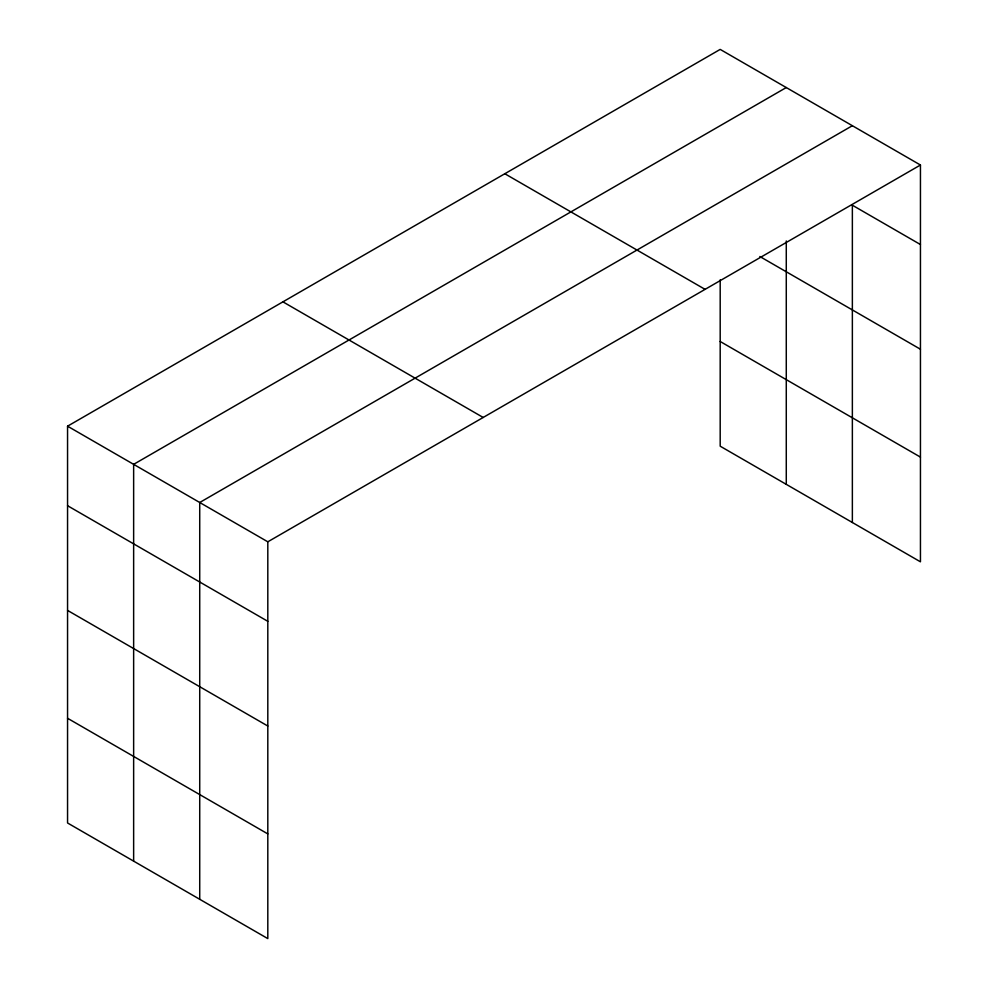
<?xml version="1.0" encoding="UTF-8"?>
<svg xmlns="http://www.w3.org/2000/svg" width="988" height="988" viewBox="0 0 988 988"><rect width="100%" height="100%" fill="white"/><g stroke="black" fill="none" stroke-linecap="round" stroke-linejoin="round"><path stroke-width="1.48" d="M920.446 165.021L720.19 49.4L67.555 426.186L67.555 822.979L267.81 938.6L267.81 541.807L920.446 165.021L920.446 561.814L720.19 446.193L720.19 279.851M786.275 87.549L133.639 464.348L133.639 861.141M852.36 125.711L199.724 502.497L199.724 899.29M920.446 244.53L852.36 205.22L852.36 522.504M759.834 256.51L920.446 349.233M504.819 173.74L705.074 289.361M720.19 341.49L920.446 457.111M282.926 301.846L483.181 417.467M67.555 426.186L267.81 541.807M67.555 505.708L267.81 621.316M67.555 610.411L267.81 726.019M67.555 718.276L267.81 833.897M786.275 240.973L786.275 484.342"/></g></svg>
